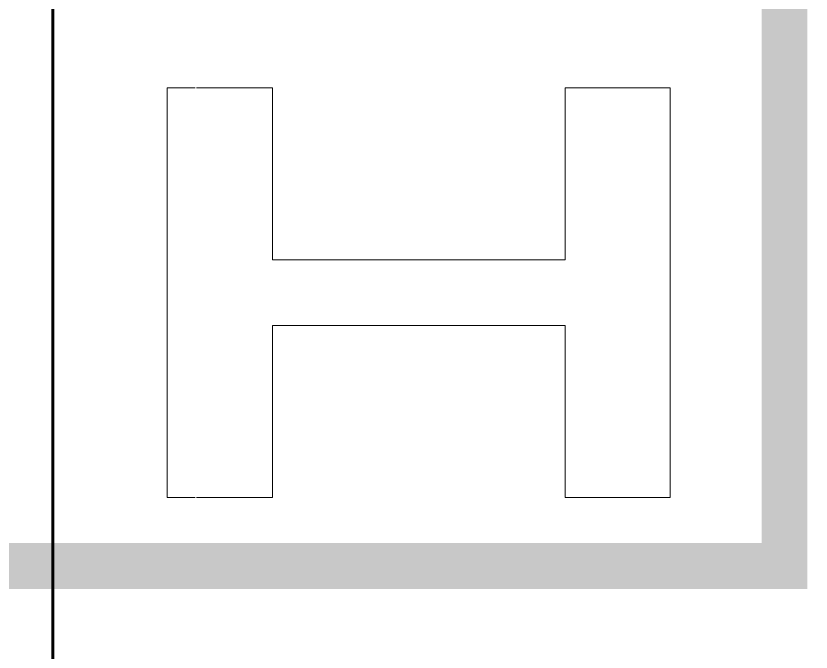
# Model space of a CAD drawing. Header units: centimetres. Extents: x -20963 to 233486, y -95276 to 159172.
# Drawn here: x 106934.1 to 107021.1, y 31778.9 to 31848.5 of the extents above; entities that cross this region are included whole.
import ezdxf

# ---------------------------------------------------------------- set-up
doc = ezdxf.new("R2010")
doc.units = ezdxf.units.CM
doc.header["$LTSCALE"] = 10
doc.header["$MEASUREMENT"] = 0
doc.linetypes.add('DASHDOT2', pattern=[0.5, 0.25, -0.125, 0, -0.125])
doc.layers.add('006 COLS$0$A-RC COL', color=4, linetype='Continuous', lineweight=13)
doc.layers.add('006 Slab Edge$0$A-SLB-EDG', color=171, linetype='Continuous', lineweight=60)
doc.layers.add('A-MA-DEMISE LINE', color=10, linetype='DASHDOT2')
doc.layers.add('LP-DIMENSION_INT_100', color=51, linetype='Continuous')

# ---------------------------------------------------------------- blocks, each defined once
blk = doc.blocks.new('gfgf')
blk.add_lwpolyline([(406547.35, 246050), (405447.39, 246050), (405447.39, 244950), (406547.35, 244950)], close=True)
at = {"layer": '006 COLS$0$A-RC COL'}
for p, q in [((405602.88, 245724), (405572.39, 245724)), ((405572.39, 245724), (405572.39, 245276)), ((405604.48, 245724), (405687.39, 245724)), ((405687.39, 245535.95), (405687.39, 245724)), ((406007.39, 245724), (406007.39, 245535.95)), ((406007.39, 245724), (406122.39, 245724)), ((406122.39, 245276), (406122.39, 245724)), ((406007.39, 245535.95), (405687.39, 245535.95)), ((405687.39, 245464.05), (406007.39, 245464.05)), ((405687.39, 245276), (405687.39, 245464.05)), ((406007.39, 245464.05), (406007.39, 245276)), ((405572.39, 245276), (405602.88, 245276)), ((405604.48, 245276), (405687.39, 245276)), ((406007.39, 245276), (406122.39, 245276))]:
    blk.add_line(p, q, dxfattribs=at)
at = {"layer": '006 Slab Edge$0$A-SLB-EDG'}
blk.add_line((405447.39, 258617.09), (405447.39, 245051.03), dxfattribs=at)
at = {"layer": 'A-MA-DEMISE LINE', "color": 12, "linetype": 'DASHDOT2', "ltscale": 1000, "const_width": 50}
blk.add_lwpolyline([(389939.35, 254849.9), (406247.39, 254850), (406247.39, 245201.07), (390696.66, 245201.07), (390696.66, 245924), (389939.35, 245924)], close=True, dxfattribs=at)
blk = doc.blocks.new('PLAN')
at = {"layer": 'A-MA-DEMISE LINE', "color": 4, "xscale": 0.1, "yscale": 0.1, "zscale": 0.1}
blk.add_blockref('gfgf', (62317.381, 7268.244, 0), dxfattribs=at)

msp = doc.modelspace()

# ---------------------------------------------------------------- block references
at = {"layer": 'LP-DIMENSION_INT_100', "color": 2}
msp.add_blockref('PLAN', (4076.067, 0), dxfattribs=at)

doc.saveas('drawing.dxf')
